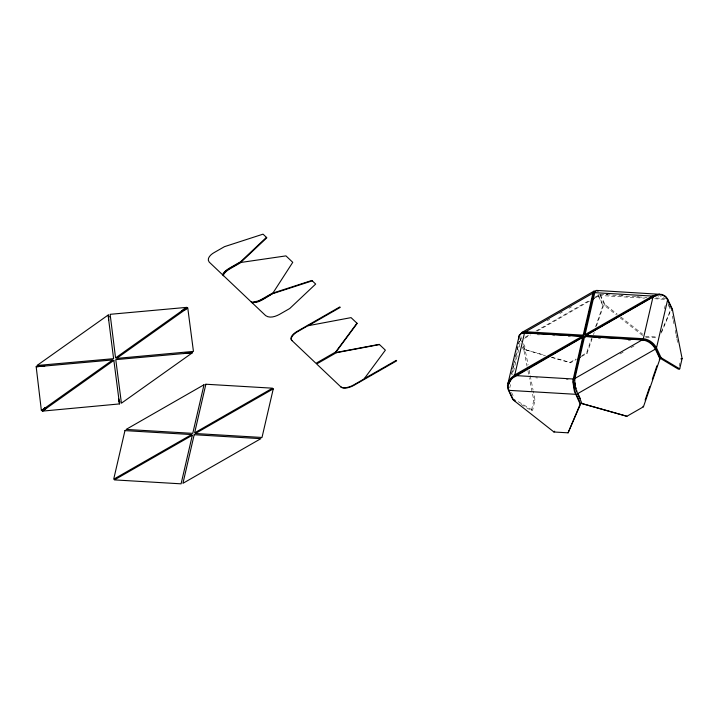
<?xml version="1.0" encoding="UTF-8"?>
<svg xmlns="http://www.w3.org/2000/svg" width="718" height="718" viewBox="0 0 718 718"><rect width="100%" height="100%" fill="white"/><g stroke="black" fill="none" stroke-linecap="round" stroke-linejoin="round"><path stroke-width="0.54" stroke-dasharray="3.59 2.69" d="M520.981 336.518L521.385 339.111M519.877 337.388L520.577 341.131L512.787 374.796M511.476 373.674L512.23 370.425M512.481 369.339L513.235 366.081M513.487 364.995L514.985 358.479M515.237 357.393L516.745 350.887M516.996 349.801L519.006 341.113M511.692 374.554L519.437 341.068L520.362 343.024M509.771 387.828L510.525 384.57M521.16 404.485L531.401 410.615L533.788 400.303L529.453 378.323M531.401 410.615L532.639 410.265L535.027 399.953L533.286 391.157M664.41 308.758L665.164 305.5M679.192 366.117L679.91 363.021M581.733 355.67L586.597 352.888L591.623 338.313M595.563 326.861L603.102 305.006L598.058 294.308M581.23 356.684L587.073 353.337L592.09 338.761M593.526 334.597L594.244 332.515M596.398 326.268L603.219 306.496L603.102 305.006M661.323 331.94L670.603 309.853L667.937 304.154M661.287 333.062L670.334 311.513M547.17 320.775L549.692 319.33M559.789 313.551L562.311 312.106M569.033 308.246L571.555 306.801M525.396 337.11L529.247 334.902M535.978 331.043L589.855 300.169M594.666 297.414L598.507 295.206M524.634 338.268L530.449 334.938M537.235 331.043L589.595 301.039M595.41 297.701L598.318 296.04L597.331 294.236M551.891 357.223L570.056 362.366L575.89 359.018M551.253 357.358L570.532 362.814L576.366 359.467M619.984 354.001L624.184 351.596M630.916 347.736L634.281 345.807M533.788 400.303L535.027 399.953M658.038 296.247L658.505 296.193M606.064 294.389L607.868 294.497M621.357 295.295L623.152 295.403M636.642 296.202L638.446 296.31M600.14 294.218L624.813 296.13M625.925 296.202L647.035 297.449M655.929 297.979L667.04 298.634M599.584 294.362L600.176 295.52L644.602 298.149M654.601 298.742L665.712 299.397L665.505 298.993M645.41 336.329L657.383 337.038M645.733 337.191L656.62 337.837M537.181 334.741L539.397 334.875M552.68 335.656L554.888 335.791M568.171 336.58L570.388 336.706M598.408 338.366L600.625 338.501M628.295 340.135L630.512 340.269M535.79 377.83L537.594 377.937M566.367 379.642L568.171 379.75M660.345 296.166L661.251 296.292M523.341 345.744L525.172 349.666L545.474 355.41M525.172 349.666L544.827 355.545M522.192 346.947L524.032 350.86L525.477 351.587L528.08 364.78M663.378 296.992L664.141 297.431M518.252 401.658L532.639 410.265M600.365 294.685L604.951 304.486L617.265 314.179M620.783 316.943L642.772 334.256M600.176 295.52L605.068 305.967L616.502 314.969M620.02 317.742L642.888 335.746M586.597 352.888L587.073 353.337M570.056 362.366L570.532 362.814M668.198 303.876L669.535 306.73M598.318 296.04L603.219 306.496M523.503 343.734L526.617 350.393M521.501 341.831L519.832 337.595M523.251 346.83L525.477 351.587M511.566 392.441L513.792 397.189M672.398 316.028L673.053 319.322M673.269 320.416L673.924 323.719M675.225 330.316L675.871 333.61M676.087 334.714L676.742 338.007M676.957 339.102L677.612 342.405M529.166 370.273L530.037 374.67M530.252 375.765L533.07 390.062M524.032 350.86L527.066 366.243M527.936 370.641L529.238 377.228M604.951 304.486L605.068 305.967"/><path stroke-width="1.08" d="M119.637 403.884L119.664 401.452L119.098 401.407M119.547 403.139L119.664 401.452M582.765 337.02L572.793 381.105L574.382 391.238L580.171 404.099L568.091 432.828L553.946 431.994L513.487 400.15L508.9 390.35C506.459 384.66 510.525 378.341 515.497 375.577L582.765 337.02L583.276 338.106L573.323 382.281L574.876 391.256L580.665 403.92L568.091 432.828M574.912 378.458L574.705 383.241L575.899 389.632L582.02 403.579L626.904 416.278L643.445 406.792L659.95 358.91L655.363 349.119C652.841 344.182 647.735 340.458 642.179 339.91L584.623 336.5L574.912 378.458L642.179 339.91M515.569 401.147L512.778 399.468L507.985 389.192L507.464 385.575L519.401 334.857L521.842 333.206L525.791 332.811L583.707 336.23L593.481 294.012L594.387 292.477L595.617 292.468M507.832 383.43L510.489 378.503L514.788 374.904L524.499 332.937L582.056 336.347L582.567 337.433L512.544 378.045M583.707 336.23L583.204 335.153L592.987 292.89L594.01 291.14L595.626 291.239M652.833 297.162L585.565 335.71L585.053 334.624L594.836 292.37L596.173 290.467L598.121 291.23M585.762 335.306L643.328 338.716L653.039 296.749C657.589 293.868 665.137 293.841 667.749 299.307L672.344 309.108L682.1 358.542L679.713 368.864L678.474 369.214L660.264 358.309L655.363 347.853C653.156 343.536 648.695 340.269 643.831 339.793L586.274 336.383L585.762 335.306L653.039 296.749M679.713 368.864L661.09 357.717L656.503 347.916L667.749 299.307M509.089 383.915L509.358 382.981M518.791 336.087L518.782 339.228M519.841 335.234L521.735 332.56L594.01 291.14M364.385 379.328L364.618 378.485M645.123 400.097L649.79 386.571M652.303 379.284L656.961 365.749M108.373 315.633L108.355 315.758A13.884 6.372 -25.1 0 0 108.346 316.001L108.571 318.648M509.52 382.514L510.148 381.168M510.39 380.737L512.194 378.395M251.865 302.538A3.698 1.696 -25.1 0 0 252.422 302.825L258.363 301.704A17.07 7.826 -25.1 0 0 263.282 299.316L274.141 292.684L311.863 280.451L315.669 284.059L289.722 308.525L279.284 314.502C275.308 316.593 269.735 318.532 265.678 315.642L209.198 262.079C206.237 258.471 211.038 254.28 214.054 252.637L224.483 246.66L263.039 234.158L266.845 237.766L241.463 261.693L230.325 268.074A14.683 6.74 -25.1 0 0 226.224 270.883M671.563 308.525L666.25 297.315L664.437 295.61L661.646 294.416L596.514 290.413M671.51 310.257L672.344 309.108M335.611 352.044L356.945 323.208M553.946 431.994L554.709 431.195M225.21 271.844L226.233 270.892M223.011 275.182A3.698 1.696 -25.1 0 1 222.768 274.716L223.388 273.082L225.721 270.749A17.07 7.826 -25.1 0 1 230.065 267.823L240.485 261.837L266.432 237.371M108.445 317.446L108.948 317.006L108.355 314.969M44.722 366.018L36.519 366.701A15.473 7.099 -25.1 0 1 36.178 366.719L41.384 410.642L45.656 407.582M42.658 409.736L44.965 408.084M185.522 308.246L183.261 309.898L186.752 307.367L110.159 314.313A17.483 8.024 -25.1 0 0 110.159 314.529L115.562 357.923L182.39 310.445M187.748 307.887L193.447 351.407L116.648 358.408L187.613 307.977M113.866 360.382L119.466 403.731A14.557 6.677 -25.1 0 0 119.511 403.92L42.443 411.118L43.708 410.22M45.072 408.004L112.744 359.924L43.942 366.108M42.559 411.037L46.661 408.111M181.448 311.127L183.853 309.413M44.292 408.614L45.638 407.662L41.447 410.597M43.986 410.032L113.83 360.409M660.264 358.309L661.09 357.717M659.277 359.395L659.95 358.91M183 310.023L186.689 307.412M183.799 309.458L184.526 308.946M184.266 310.347L186.429 308.821M186.007 353.31L192.612 352.619L121.441 403.184A16.2 7.431 -25.1 0 1 121.396 402.995L115.777 359.646L184.248 353.498M274.141 292.684L263.012 299.065A14.683 6.74 -25.1 0 1 258.3 301.309L256.802 301.793A6.103 2.8 -25.1 0 1 254.019 302.242M308.363 325.676L340.269 307.385L339.793 306.936L297.108 331.402A10.77 4.936 -25.1 0 0 291.67 340.287L315.947 363.308L336.311 351.64L357.187 323.432L351.066 317.625L307.896 325.757L297.467 331.734A10.77 4.936 -25.1 0 0 292.029 340.619M364.268 378.682L396.165 360.4L396.641 360.849L353.956 385.315A10.77 4.936 -25.1 0 1 340.942 387.002L316.656 363.981L337.02 352.314L379.248 344.353L385.369 350.16L364.035 378.996L353.606 384.974A10.77 4.936 -25.1 0 1 340.583 386.67M522.022 332.398L525.639 331.743L592.915 293.186M591.533 299.927L594.441 298.257M514.788 374.904L582.056 336.347M585.053 334.624L652.815 295.807L659.573 294.147M578.313 358.354L580.261 357.241M577.434 393.778L655.363 349.119M522.731 333.547L524.499 332.937M653.263 296.92L654.583 296.319M580.171 404.099L580.665 403.92M582.02 403.579L626.904 416.278M655.031 296.148L656.405 295.744M273.72 293.348L312.276 280.837M680.861 358.892L682.1 358.542M191.23 352.753L190.97 352.798A14.979 6.875 -25.1 0 1 190.629 352.843L188.197 353.103M336.32 352.717L379.49 344.577M191.132 352.771L188.789 352.762M192.442 352.664L192.262 352.691A16.9 7.754 -25.1 0 1 191.877 352.735L185.612 353.355M36.169 366.656L40.639 366.368M37.524 366.53L40.45 366.09M240.485 261.837L241.463 261.693M186.142 353.319L184.382 353.462M184.795 353.427L185.684 353.364M183.539 353.543L184.732 353.453M43.879 366.09L42.972 366.189M43.044 366.162L37.812 366.575A13.723 6.291 -25.1 0 1 37.507 366.593L37.291 366.593M512.778 399.468L513.702 399.414M513.487 400.15L514.824 400.061M307.537 325.425L308.713 325.469M594.764 292.666L652.321 296.076M525.639 331.743L583.204 335.153M515.497 375.577L573.054 378.987M508.9 390.35L575.576 394.299M643.328 338.716C648.875 339.255 653.981 342.989 656.503 347.916M642.969 406.343L643.445 406.792M119.475 403.265L119.466 403.238A12.906 5.923 -25.1 0 1 119.394 402.995L118.964 400.482M584.623 336.5L585.125 337.586M578.071 393.895L580.297 398.652M108.445 315.714L108.948 317.006M576.895 391.193L576.572 390.269M576.15 388.833L575.8 387.388M575.441 385.485L575.19 382.9M118.937 400.599L118.775 399.073M108.687 319.932L113.606 358.677L37.345 365.471A17.717 8.122 -25.1 0 1 37.004 365.489L108.247 314.969A15.661 7.18 -25.1 0 0 108.238 315.292L108.651 319.339M108.741 320.057L108.526 318.577M223.935 273.72A6.103 2.8 -25.1 0 1 225.255 271.844M223.63 275.766A3.698 1.696 -25.1 0 1 223.388 275.299L224.007 273.666L226.332 271.332A17.07 7.826 -25.1 0 1 230.675 268.406L241.104 262.42L285.961 255.886L292.747 262.33L273.1 292.764L262.671 298.742A17.07 7.826 -25.1 0 1 257.744 301.12L251.803 302.242A3.698 1.696 -25.1 0 1 251.255 301.955M124.95 430.612L113.695 479.22L191.625 434.561L124.959 430.612M192.334 435.234L181.089 483.833L114.404 479.893L192.334 435.234M204.011 384.767L192.765 433.367L126.099 429.418L204.02 384.758M194.192 434.713L182.937 483.313L260.867 438.662L194.192 434.713M205.869 384.238L194.623 432.846L272.544 388.187L205.869 384.229M273.262 388.86L262.007 437.468L195.332 433.519L273.262 388.86"/></g></svg>
